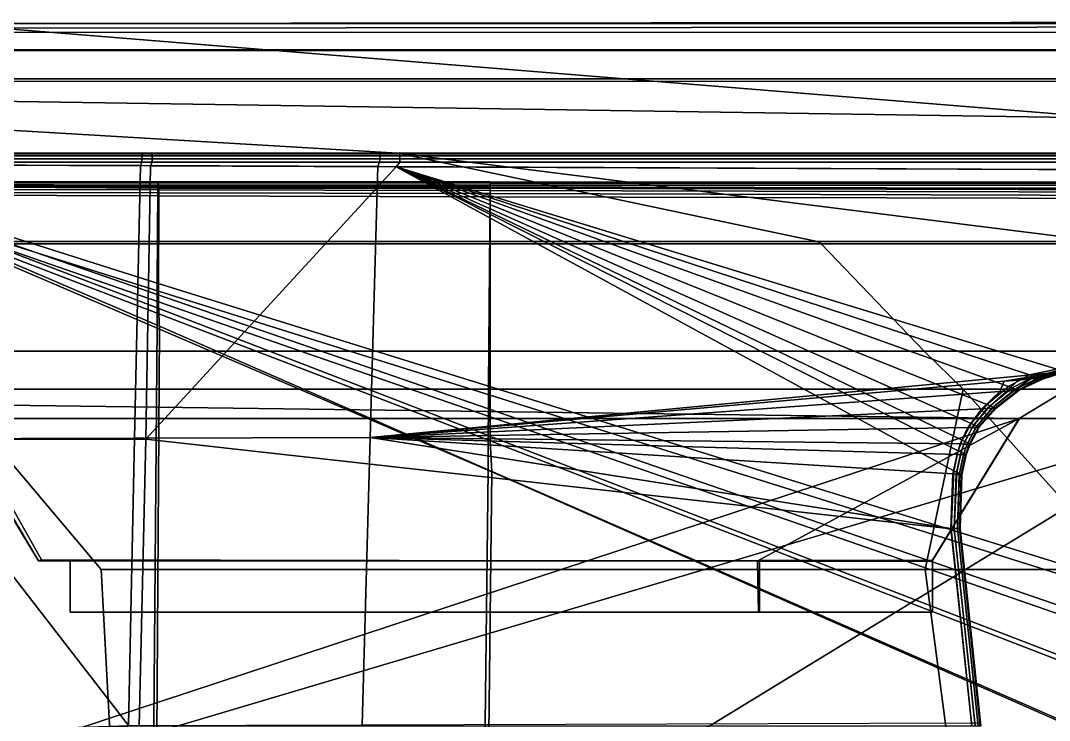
# Model space of a CAD drawing. Extents: x -11.8 to 11.8, y 0 to 23.8.
# Drawn here: x -7.56 to -1.88, y 19.83 to 23.7 of the extents above; entities that cross this region are included whole.
import ezdxf

# ---------------------------------------------------------------- set-up
doc = ezdxf.new("R2010")
doc.units = 0
doc.layers.add('SHP78CM5N_TRADECAD', color=251, linetype='CONTINUOUS')

msp = doc.modelspace()

# ---------------------------------------------------------------- linework, layer by layer
at = {"layer": 'SHP78CM5N_TRADECAD'}
for points in [[(9.8369, 23.7012, 5.777), (-10.042, 23.6824, 5.777), (-7.6757, 23.6593, 3.4718), (7.6119, 23.6737, 3.4718)], [(9.837, 23.685, 6.0174), (-10.042, 23.685, 6.0274), (-10.042, 23.6824, 5.777), (9.8369, 23.7012, 5.777)], [(-10.042, 23.685, 6.6404), (-10.042, 23.685, 6.0274), (9.837, 23.685, 6.0174), (9.837, 23.685, 6.6404)], [(-10.042, 23.685, 6.6404), (9.837, 23.685, 6.6404), (9.8368, 23.3645, 6.7713), (-9.858, 23.3655, 6.7831)], [(-7.6757, 23.6593, 3.4718), (-7.9259, 21.5796, 3.4718), (-2.0415, 21.5017, 3.4718), (0.4313, 23.0013, 3.4718)], [(-7.6757, 23.6593, 3.4718), (0.4313, 23.0013, 3.4718), (6.7714, 23.0167, 3.4718), (7.6119, 23.6737, 3.4718)], [(10.423, 23.6358, 32.5452), (10.4283, 23.379, 32.541), (-10.5863, 23.3808, 32.5485), (-10.5752, 23.6369, 32.5543)], [(10.423, 23.5386, 7.618), (10.423, 23.6358, 32.5452), (-10.5752, 23.6369, 32.5543), (-10.577, 23.5393, 7.5413)], [(-10.577, 23.5393, 7.5413), (-9.858, 23.5363, 6.7831), (9.8368, 23.5353, 6.7713), (10.423, 23.5386, 7.618)], [(-9.858, 23.5363, 6.7831), (-9.858, 23.3655, 6.7831), (9.8368, 23.3645, 6.7713), (9.8368, 23.5353, 6.7713)], [(10.4283, 23.379, 32.541), (11.2467, 23.3786, 33.4634), (-11.2232, 23.3786, 33.4634), (-10.5863, 23.3808, 32.5485)], [(11.2467, 23.3786, 33.4634), (11.2467, 22.9691, 33.4634), (-11.2232, 23.3089, 33.4634), (-11.2232, 23.3786, 33.4634)], [(11.2467, 22.9691, 33.4634), (5.4013, 22.9691, 33.0011), (-5.4744, 22.9691, 33.0011), (-11.2232, 23.3089, 33.4634)], [(-5.4744, 22.9691, 33.0011), (-9.3987, 22.9691, 33.0011), (-11.2232, 23.3089, 33.4634)], [(-8.4562, 22.4809, 33.0011), (-9.3987, 22.9691, 33.0011), (-5.4744, 22.9691, 33.0011), (-3.1571, 22.4809, 33.0011)], [(-8.1374, 22.9539, 33.7179), (-8.1357, 22.965, 33.7014), (-6.8315, 22.965, 33.7014), (-6.8305, 22.9537, 33.7179)], [(-8.1357, 22.965, 33.7014), (-8.1352, 22.9685, 33.6834), (-6.8327, 22.9685, 33.6834), (-6.8315, 22.965, 33.7014)], [(-8.1353, 22.965, 32.975), (-8.1357, 22.9539, 32.958), (-6.8865, 22.9539, 32.958), (-6.885, 22.965, 32.975)], [(-8.1352, 22.9685, 32.9934), (-8.1353, 22.965, 32.975), (-6.885, 22.965, 32.975), (-6.8836, 22.9685, 32.9934)], [(-6.8327, 22.9685, 33.6834), (-8.1352, 22.9685, 33.6834), (-8.1352, 22.9685, 32.9934), (-6.8836, 22.9685, 32.9934)], [(-5.5716, 22.9539, 32.958), (-5.5688, 22.965, 32.975), (-6.885, 22.965, 32.975), (-6.8865, 22.9539, 32.958)], [(-5.5688, 22.965, 32.975), (-5.5661, 22.9685, 32.9934), (-6.8836, 22.9685, 32.9934), (-6.885, 22.965, 32.975)], [(-5.4677, 22.9685, 33.6834), (-6.8327, 22.9685, 33.6834), (-6.8836, 22.9685, 32.9934), (-5.5661, 22.9685, 32.9934)], [(-5.4677, 22.9685, 33.6834), (-5.4653, 22.965, 33.7014), (-6.8315, 22.965, 33.7014), (-6.8327, 22.9685, 33.6834)], [(-5.4653, 22.965, 33.7014), (-5.4635, 22.9537, 33.7179), (-6.8305, 22.9537, 33.7179), (-6.8315, 22.965, 33.7014)], [(-5.5688, 22.965, 32.975), (-5.5716, 22.9539, 32.958), (-0.1642, 22.9539, 32.958), (-0.1642, 22.9647, 32.9743)], [(-5.5661, 22.9685, 32.9934), (-5.5688, 22.965, 32.975), (-0.1642, 22.9647, 32.9743), (-0.1642, 22.9685, 32.9934)], [(-5.5661, 22.9685, 32.9934), (-0.1642, 22.9685, 32.9934), (-0.1642, 22.9685, 33.6834), (-5.4677, 22.9685, 33.6834)], [(-5.4744, 22.9691, 33.0011), (-1.5938, 22.4809, 33.0011), (-3.1571, 22.4809, 33.0011)], [(5.4013, 22.9691, 33.0011), (0.0045, 22.9691, 33.0011), (-5.4744, 22.9691, 33.0011)], [(-5.4744, 22.9691, 33.0011), (0.0045, 22.9691, 33.0011), (0.0046, 22.4809, 33.0011), (-1.5938, 22.4809, 33.0011)], [(-5.4653, 22.965, 33.7014), (-5.4677, 22.9685, 33.6834), (-0.1642, 22.9685, 33.6834), (-0.1642, 22.9647, 33.7022)], [(-5.4635, 22.9537, 33.7179), (-5.4653, 22.965, 33.7014), (-0.1642, 22.9647, 33.7022), (-0.1642, 22.9537, 33.7179)], [(-2.0415, 21.5017, 3.4718), (-0.4229, 21.5017, 3.4718), (0.4313, 23.0013, 3.4718)], [(-8.1971, 22.9049, 33.7135), (-6.8396, 22.8992, 33.7135), (-6.8662, 21.3883, 33.8636), (-8.4323, 21.3841, 33.7493)], [(-6.8396, 22.8992, 33.7135), (-8.1971, 22.9049, 33.7135), (-8.1428, 22.9192, 33.7309), (-6.8304, 22.9186, 33.731)], [(-6.8959, 22.8995, 32.9434), (-8.1498, 22.9047, 32.9434), (-8.1871, 21.3893, 32.9434), (-6.9279, 21.3933, 33.1483)], [(-6.8883, 22.9185, 32.9434), (-8.137, 22.9185, 32.9434), (-8.1498, 22.9047, 32.9434), (-6.8959, 22.8995, 32.9434)], [(-8.1428, 22.9192, 33.7309), (-8.14, 22.9371, 33.7283), (-6.8301, 22.9367, 33.7283), (-6.8304, 22.9186, 33.731)], [(-8.14, 22.9371, 33.7283), (-8.1374, 22.9539, 33.7179), (-6.8305, 22.9537, 33.7179), (-6.8301, 22.9367, 33.7283)], [(-8.1363, 22.9369, 32.9469), (-8.137, 22.9185, 32.9434), (-6.8883, 22.9185, 32.9434), (-6.8877, 22.9369, 32.9469)], [(-8.1357, 22.9539, 32.958), (-8.1363, 22.9369, 32.9469), (-6.8877, 22.9369, 32.9469), (-6.8865, 22.9539, 32.958)], [(-5.5847, 22.894, 32.9434), (-6.8959, 22.8995, 32.9434), (-6.9279, 21.3933, 33.1483), (-5.6265, 21.3974, 33.2862)], [(-5.5746, 22.9185, 32.9434), (-6.8883, 22.9185, 32.9434), (-6.8959, 22.8995, 32.9434), (-5.5847, 22.894, 32.9434)], [(-5.5746, 22.9185, 32.9434), (-5.5736, 22.9369, 32.9469), (-6.8877, 22.9369, 32.9469), (-6.8883, 22.9185, 32.9434)], [(-5.5736, 22.9369, 32.9469), (-5.5716, 22.9539, 32.958), (-6.8865, 22.9539, 32.958), (-6.8877, 22.9369, 32.9469)], [(-6.8396, 22.8992, 33.7135), (-5.4825, 22.8936, 33.7135), (-6.8662, 21.3883, 33.8636)], [(-5.4825, 22.8936, 33.7135), (-6.8396, 22.8992, 33.7135), (-6.8304, 22.9186, 33.731), (-5.4633, 22.9186, 33.731)], [(-5.4635, 22.9537, 33.7179), (-5.4628, 22.9367, 33.7283), (-6.8301, 22.9367, 33.7283), (-6.8305, 22.9537, 33.7179)], [(-5.4628, 22.9367, 33.7283), (-5.4633, 22.9186, 33.731), (-6.8304, 22.9186, 33.731), (-6.8301, 22.9367, 33.7283)], [(-0.1642, 22.8714, 32.9434), (-0.1642, 22.9185, 32.9434), (-5.5746, 22.9185, 32.9434), (-5.5847, 22.894, 32.9434)], [(-5.5736, 22.9369, 32.9469), (-5.5746, 22.9185, 32.9434), (-0.1642, 22.9185, 32.9434), (-0.1642, 22.9376, 32.9472)], [(-5.5716, 22.9539, 32.958), (-5.5736, 22.9369, 32.9469), (-0.1642, 22.9376, 32.9472), (-0.1642, 22.9539, 32.958)], [(-0.1642, 22.8714, 33.7135), (-5.4825, 22.8936, 33.7135), (-5.4633, 22.9186, 33.731), (-0.1642, 22.9186, 33.731)], [(-5.4628, 22.9367, 33.7283), (-5.4635, 22.9537, 33.7179), (-0.1642, 22.9537, 33.7179), (-0.1642, 22.9375, 33.7281)], [(-5.4633, 22.9186, 33.731), (-5.4628, 22.9367, 33.7283), (-0.1642, 22.9375, 33.7281), (-0.1642, 22.9186, 33.731)], [(-2.4187, 20.8937, 34.2365), (-6.8662, 21.3883, 33.8636), (-5.4825, 22.8936, 33.7135), (-2.4023, 21.2141, 34.2202)], [(-5.5847, 22.894, 32.9434), (-5.6265, 21.3974, 33.2862), (-1.8371, 21.7562, 33.1765), (-0.1642, 22.8714, 32.9434)], [(-1.8349, 21.7755, 34.106), (-5.4825, 22.8936, 33.7135), (-0.1642, 22.8714, 33.7135), (-0.1642, 22.6211, 33.804)], [(-5.4825, 22.8936, 33.7135), (-2.3574, 21.3826, 34.2133), (-2.3787, 21.3242, 34.2156)], [(-5.4825, 22.8936, 33.7135), (-1.8349, 21.7755, 34.106), (-1.9847, 21.7432, 34.1147)], [(-5.4825, 22.8936, 33.7135), (-1.9847, 21.7432, 34.1147), (-2.1014, 21.6797, 34.1336)], [(-2.3787, 21.3242, 34.2156), (-2.4023, 21.2141, 34.2202), (-5.4825, 22.8936, 33.7135)], [(-2.1014, 21.6797, 34.1336), (-2.2203, 21.5801, 34.1639), (-5.4825, 22.8936, 33.7135)], [(-5.4825, 22.8936, 33.7135), (-2.2203, 21.5801, 34.1639), (-2.308, 21.4741, 34.1965)], [(-2.308, 21.4741, 34.1965), (-2.3574, 21.3826, 34.2133), (-5.4825, 22.8936, 33.7135)], [(-6.8035, 22.0189, 34.1343), (-8.5883, 22.7849, 33.9387), (-8.5686, 22.7856, 33.9421), (-6.8035, 22.1142, 34.1227)], [(-8.5879, 22.8097, 33.9027), (-8.5862, 22.8108, 33.8895), (-6.7974, 22.8103, 33.8838), (-6.7977, 22.8107, 33.9012)], [(-8.5669, 22.8009, 33.9223), (-8.5879, 22.8097, 33.9027), (-6.7977, 22.8107, 33.9012), (-6.7981, 22.8042, 33.9188)], [(-6.7974, 22.8103, 33.8838), (-8.5862, 22.8108, 33.8895), (-8.5817, 22.7906, 33.7703), (-6.795, 22.786, 33.7655)], [(-8.5817, 22.7906, 33.7703), (-8.5824, 22.7848, 33.7591), (-6.7946, 22.7797, 33.7505), (-6.795, 22.786, 33.7655)], [(-6.8035, 22.1142, 34.1227), (-8.5686, 22.7856, 33.9421), (-8.5334, 22.7854, 33.9436), (-6.803, 22.1879, 34.1102)], [(-8.5285, 22.7966, 33.9389), (-8.5669, 22.8009, 33.9223), (-6.7981, 22.8042, 33.9188), (-6.7984, 22.7916, 33.9326)], [(-8.4937, 22.7853, 33.9458), (-8.5285, 22.7966, 33.9389), (-6.7984, 22.7916, 33.9326), (-6.7986, 22.776, 33.9403)], [(-4.9638, 22.7911, 33.9697), (-4.9639, 22.7756, 33.9767), (-6.7986, 22.776, 33.9403), (-6.7984, 22.7916, 33.9326)], [(-4.9637, 22.8036, 33.9563), (-4.9638, 22.7911, 33.9697), (-6.7984, 22.7916, 33.9326), (-6.7981, 22.8042, 33.9188)], [(-4.9636, 22.8098, 33.9391), (-4.9637, 22.8036, 33.9563), (-6.7981, 22.8042, 33.9188), (-6.7977, 22.8107, 33.9012)], [(-4.9635, 22.8092, 33.9221), (-4.9636, 22.8098, 33.9391), (-6.7977, 22.8107, 33.9012), (-6.7974, 22.8103, 33.8838)], [(-6.795, 22.786, 33.7655), (-4.9632, 22.7819, 33.8045), (-4.9635, 22.8092, 33.9221), (-6.7974, 22.8103, 33.8838)], [(-4.9632, 22.7751, 33.7892), (-4.9632, 22.7819, 33.8045), (-6.795, 22.786, 33.7655), (-6.7946, 22.7797, 33.7505)], [(-1.3154, 22.7909, 33.9609), (-1.3154, 22.7758, 33.9682), (-4.9639, 22.7756, 33.9767), (-4.9638, 22.7911, 33.9697)], [(-1.3154, 22.8029, 33.9473), (-1.3154, 22.7909, 33.9609), (-4.9638, 22.7911, 33.9697), (-4.9637, 22.8036, 33.9563)], [(-1.3154, 22.8084, 33.93), (-1.3154, 22.8029, 33.9473), (-4.9637, 22.8036, 33.9563), (-4.9636, 22.8098, 33.9391)], [(-1.3154, 22.807, 33.9134), (-1.3154, 22.8084, 33.93), (-4.9636, 22.8098, 33.9391), (-4.9635, 22.8092, 33.9221)], [(-1.3154, 22.807, 33.9134), (-4.9635, 22.8092, 33.9221), (-4.9632, 22.7819, 33.8045), (-1.3156, 22.7737, 33.7969)], [(-6.8455, 16.9516, 34.1801), (-8.6176, 17.3422, 33.9799), (-8.5883, 22.7849, 33.9387), (-6.8035, 22.0189, 34.1343)], [(-6.7903, 21.9954, 33.9254), (-8.5803, 22.763, 33.731), (-8.5944, 17.3401, 33.7701), (-6.8231, 16.9497, 33.9702)], [(-8.5824, 22.7848, 33.7591), (-8.56, 22.7696, 33.7462), (-6.7943, 22.7668, 33.7382), (-6.7946, 22.7797, 33.7505)], [(-6.7947, 22.0804, 33.9145), (-8.5516, 22.754, 33.7337), (-8.5803, 22.763, 33.731), (-6.7903, 21.9954, 33.9254)], [(-8.56, 22.7696, 33.7462), (-8.5208, 22.7512, 33.7384), (-6.7942, 22.7499, 33.7325), (-6.7943, 22.7668, 33.7382)], [(-6.7949, 22.147, 33.9032), (-8.5507, 22.7564, 33.7334), (-8.5516, 22.754, 33.7337), (-6.7947, 22.0804, 33.9145)], [(-6.7948, 22.2066, 33.8844), (-8.4862, 22.7385, 33.7382), (-8.5507, 22.7564, 33.7334), (-6.7949, 22.147, 33.9032)], [(-6.803, 22.1879, 34.1102), (-8.5334, 22.7854, 33.9436), (-8.4937, 22.7853, 33.9458), (-6.8025, 22.2503, 34.0905)], [(-8.5208, 22.7512, 33.7384), (-8.4862, 22.7385, 33.7382), (-6.7941, 22.7337, 33.7338), (-6.7942, 22.7499, 33.7325)], [(-6.8025, 22.2503, 34.0905), (-8.4937, 22.7853, 33.9458), (-6.7986, 22.776, 33.9403)], [(-6.7941, 22.7337, 33.7338), (-8.4862, 22.7385, 33.7382), (-6.7948, 22.2066, 33.8844)], [(-6.7986, 22.776, 33.9403), (-4.9639, 22.7756, 33.9767), (-4.9722, 21.6813, 34.2471), (-6.8025, 22.2503, 34.0905)], [(-6.7948, 22.2066, 33.8844), (-4.9645, 21.631, 34.0426), (-4.9632, 22.728, 33.7714), (-6.7941, 22.7337, 33.7338)], [(-4.9631, 22.7619, 33.7767), (-4.9632, 22.7751, 33.7892), (-6.7946, 22.7797, 33.7505), (-6.7943, 22.7668, 33.7382)], [(-4.9631, 22.7448, 33.7706), (-4.9631, 22.7619, 33.7767), (-6.7943, 22.7668, 33.7382), (-6.7942, 22.7499, 33.7325)], [(-4.9632, 22.728, 33.7714), (-4.9631, 22.7448, 33.7706), (-6.7942, 22.7499, 33.7325), (-6.7941, 22.7337, 33.7338)], [(-4.9639, 22.7756, 33.9767), (-1.3154, 22.7758, 33.9682), (-1.3154, 20.5444, 34.5601), (-4.9722, 21.6813, 34.2471)], [(-1.3157, 22.7661, 33.7818), (-1.3156, 22.7737, 33.7969), (-4.9632, 22.7819, 33.8045), (-4.9632, 22.7751, 33.7892)], [(-1.3157, 22.7522, 33.7697), (-1.3157, 22.7661, 33.7818), (-4.9632, 22.7751, 33.7892), (-4.9631, 22.7619, 33.7767)], [(-1.3157, 22.7178, 33.7652), (-1.3157, 22.7348, 33.764), (-4.9631, 22.7448, 33.7706), (-4.9632, 22.728, 33.7714)], [(-1.3157, 22.7348, 33.764), (-1.3157, 22.7522, 33.7697), (-4.9631, 22.7619, 33.7767), (-4.9631, 22.7448, 33.7706)], [(-4.9645, 21.631, 34.0426), (-1.3162, 20.4837, 34.3579), (-1.3157, 22.7178, 33.7652), (-4.9632, 22.728, 33.7714)], [(-8.4562, 22.4809, 33.0011), (-3.1571, 22.4809, 33.0011), (-3.1362, 22.4677, 33.0585), (-8.4026, 22.4677, 33.0585)], [(-3.1362, 22.4677, 33.0585), (-2.5668, 21.874, 33.1998), (-8.1631, 21.874, 33.1998), (-8.4026, 22.4677, 33.0585)], [(-1.5824, 22.4677, 33.0585), (-3.1362, 22.4677, 33.0585), (-3.1571, 22.4809, 33.0011), (-1.5938, 22.4809, 33.0011)], [(-2.5668, 21.874, 33.1998), (-3.1362, 22.4677, 33.0585), (-1.5824, 22.4677, 33.0585), (-1.2943, 21.874, 33.1998)], [(-6.8025, 22.2503, 34.0905), (-4.9722, 21.6813, 34.2471), (-4.9731, 21.5565, 34.2865), (-6.803, 22.1879, 34.1102)], [(-6.803, 22.1879, 34.1102), (-4.9731, 21.5565, 34.2865), (-4.9741, 21.4091, 34.3115), (-6.8035, 22.1142, 34.1227)], [(-6.7949, 22.147, 33.9032), (-4.9648, 21.5118, 34.0802), (-4.9645, 21.631, 34.0426), (-6.7948, 22.2066, 33.8844)], [(-6.8035, 22.1142, 34.1227), (-4.9741, 21.4091, 34.3115), (-4.9741, 21.2184, 34.3348), (-6.8035, 22.0189, 34.1343)], [(-6.7947, 22.0804, 33.9145), (-4.9643, 21.3787, 34.1028), (-4.9648, 21.5118, 34.0802), (-6.7949, 22.147, 33.9032)], [(-6.7903, 21.9954, 33.9254), (-4.9556, 21.2087, 34.1246), (-4.9643, 21.3787, 34.1028), (-6.7947, 22.0804, 33.9145)], [(-6.8035, 22.0189, 34.1343), (-4.9741, 21.2184, 34.3348), (-5.0296, 16.5514, 34.3852), (-6.8455, 16.9516, 34.1801)], [(-6.8231, 16.9497, 33.9702), (-5.0081, 16.5496, 34.1752), (-4.9556, 21.2087, 34.1246), (-6.7903, 21.9954, 33.9254)], [(-7.9531, 21.664, 33.3153), (-8.1631, 21.874, 33.1998), (-2.5668, 21.874, 33.1998), (-2.3512, 21.664, 33.3153)], [(-1.1868, 21.664, 33.3153), (-2.3512, 21.664, 33.3153), (-2.5668, 21.874, 33.1998), (-1.2943, 21.874, 33.1998)], [(-1.9592, 21.7348, 34.114), (-1.9847, 21.7432, 34.1147), (-1.8349, 21.7755, 34.106), (-1.8179, 21.7703, 34.1043)], [(-1.9347, 21.7269, 34.1054), (-1.9592, 21.7348, 34.114), (-1.8179, 21.7703, 34.1043), (-1.8016, 21.7653, 34.0946)], [(-1.9184, 21.7216, 34.0901), (-1.9347, 21.7269, 34.1054), (-1.8016, 21.7653, 34.0946), (-1.7907, 21.7619, 34.0787)], [(-2.1248, 21.7083, 33.1849), (-1.8371, 21.7562, 33.1765), (-5.6265, 21.3974, 33.2862)], [(-2.1486, 21.6508, 33.1856), (-2.1248, 21.7083, 33.1849), (-5.6265, 21.3974, 33.2862)], [(-2.1486, 21.6508, 33.1856), (-2.1098, 21.6536, 33.188), (-2.0483, 21.7151, 33.1862), (-2.1248, 21.7083, 33.1849)], [(-2.1248, 21.7083, 33.1849), (-2.0483, 21.7151, 33.1862), (-1.8189, 21.7579, 33.1795), (-1.8371, 21.7562, 33.1765)], [(-2.1098, 21.6536, 33.188), (-2.0737, 21.6563, 33.1982), (-1.9771, 21.7213, 33.1953), (-2.0483, 21.7151, 33.1862)], [(-2.0804, 21.6722, 34.1326), (-2.1014, 21.6797, 34.1336), (-1.9847, 21.7432, 34.1147), (-1.9592, 21.7348, 34.114)], [(-2.0601, 21.6649, 34.1237), (-2.0804, 21.6722, 34.1326), (-1.9592, 21.7348, 34.114), (-1.9347, 21.7269, 34.1054)], [(-2.0737, 21.6563, 33.1982), (-2.0499, 21.658, 33.2145), (-1.9301, 21.7253, 33.2109), (-1.9771, 21.7213, 33.1953)], [(-2.0466, 21.6601, 34.1082), (-2.0601, 21.6649, 34.1237), (-1.9347, 21.7269, 34.1054), (-1.9184, 21.7216, 34.0901)], [(-2.0499, 21.658, 33.2145), (-2.0424, 21.6585, 33.2325), (-1.9153, 21.7265, 33.2288), (-1.9301, 21.7253, 33.2109)], [(-2.0483, 21.7151, 33.1862), (-1.9771, 21.7213, 33.1953), (-1.802, 21.7595, 33.1902), (-1.8189, 21.7579, 33.1795)], [(-2.0424, 21.6585, 34.0909), (-2.0466, 21.6601, 34.1082), (-1.9184, 21.7216, 34.0901), (-1.9133, 21.7201, 34.0729)], [(-2.0424, 21.6585, 33.2325), (-2.0424, 21.6585, 34.0909), (-1.9133, 21.7201, 34.0729), (-1.9153, 21.7265, 33.2288)], [(-1.9771, 21.7213, 33.1953), (-1.9301, 21.7253, 33.2109), (-1.7909, 21.7606, 33.2069), (-1.802, 21.7595, 33.1902)], [(-1.9301, 21.7253, 33.2109), (-1.9153, 21.7265, 33.2288), (-1.7874, 21.7609, 33.2251), (-1.7909, 21.7606, 33.2069)], [(-1.9133, 21.7201, 34.0729), (-1.9184, 21.7216, 34.0901), (-1.7907, 21.7619, 34.0787), (-1.7874, 21.7609, 34.0611)], [(-1.9153, 21.7265, 33.2288), (-1.9133, 21.7201, 34.0729), (-1.7874, 21.7609, 34.0611), (-1.7874, 21.7609, 33.2251)], [(-6.5695, 10.5575, 33.7506), (-8.1631, 5.5233, 33.2927), (-7.9531, 21.664, 33.3153), (-7.1131, 20.669, 33.3321)], [(-7.1131, 20.669, 33.3321), (-7.9531, 21.664, 33.3153), (-2.3512, 21.664, 33.3153), (-2.5611, 20.669, 33.3321)], [(-2.2484, 21.5563, 33.1886), (-2.1486, 21.6508, 33.1856), (-5.6265, 21.3974, 33.2862)], [(-4.9722, 21.6813, 34.2471), (-1.3154, 20.5444, 34.5601), (-1.3154, 20.2944, 34.639), (-4.9731, 21.5565, 34.2865)], [(-2.5611, 20.669, 33.3321), (-2.3512, 21.664, 33.3153), (-1.457, 20.669, 33.9087)], [(0.0048, 20.669, 33.9087), (-1.457, 20.669, 33.9087), (-2.3512, 21.664, 33.3153), (-1.1868, 21.664, 33.3153)], [(-2.1098, 21.6536, 33.188), (-2.1486, 21.6508, 33.1856), (-2.2484, 21.5563, 33.1886), (-2.2198, 21.5576, 33.1913)], [(-2.1014, 21.6797, 34.1336), (-2.0804, 21.6722, 34.1326), (-2.2025, 21.573, 34.1627), (-2.2203, 21.5801, 34.1639)], [(-2.0737, 21.6563, 33.1982), (-2.1098, 21.6536, 33.188), (-2.2198, 21.5576, 33.1913), (-2.1932, 21.5589, 33.2017)], [(-2.0804, 21.6722, 34.1326), (-2.0601, 21.6649, 34.1237), (-2.1853, 21.566, 34.1536), (-2.2025, 21.573, 34.1627)], [(-2.0499, 21.658, 33.2145), (-2.0737, 21.6563, 33.1982), (-2.1932, 21.5589, 33.2017), (-2.1757, 21.5597, 33.2182)], [(-2.0601, 21.6649, 34.1237), (-2.0466, 21.6601, 34.1082), (-2.1738, 21.5614, 34.1381), (-2.1853, 21.566, 34.1536)], [(-2.0424, 21.6585, 33.2325), (-2.0499, 21.658, 33.2145), (-2.1757, 21.5597, 33.2182), (-2.1702, 21.56, 33.2363)], [(-2.0466, 21.6601, 34.1082), (-2.0424, 21.6585, 34.0909), (-2.1702, 21.56, 34.1208), (-2.1738, 21.5614, 34.1381)], [(-2.1702, 21.56, 33.2363), (-2.1702, 21.56, 34.1208), (-2.0424, 21.6585, 34.0909), (-2.0424, 21.6585, 33.2325)], [(-4.9648, 21.5118, 34.0802), (-1.314, 20.2447, 34.4333), (-1.3162, 20.4837, 34.3579), (-4.9645, 21.631, 34.0426)], [(-7.9234, 21.5029, 2.6855), (-7.4577, 20.7154, 0.7049), (-7.4413, 20.7222, 3.4718), (-7.9259, 21.5796, 3.4718)], [(-7.9259, 21.5796, 3.4718), (-7.4413, 20.7222, 3.4718), (-3.4889, 20.7151, 3.4718), (-2.0415, 21.5017, 3.4718)], [(-5.6265, 21.3974, 33.2862), (-2.3251, 21.4528, 33.1909), (-2.2484, 21.5563, 33.1886)], [(-4.9731, 21.5565, 34.2865), (-1.3154, 20.2944, 34.639), (-1.3154, 19.9989, 34.6711), (-4.9741, 21.4091, 34.3115)], [(-2.3251, 21.4528, 33.1909), (-2.3024, 21.4532, 33.1937), (-2.2198, 21.5576, 33.1913), (-2.2484, 21.5563, 33.1886)], [(-2.2203, 21.5801, 34.1639), (-2.2025, 21.573, 34.1627), (-2.292, 21.4669, 34.1954), (-2.308, 21.4741, 34.1965)], [(-2.3024, 21.4532, 33.1937), (-2.2812, 21.4535, 33.2043), (-2.1932, 21.5589, 33.2017), (-2.2198, 21.5576, 33.1913)], [(-2.2025, 21.573, 34.1627), (-2.1853, 21.566, 34.1536), (-2.2765, 21.46, 34.1863), (-2.292, 21.4669, 34.1954)], [(-2.2812, 21.4535, 33.2043), (-2.2672, 21.4538, 33.2209), (-2.1757, 21.5597, 33.2182), (-2.1932, 21.5589, 33.2017)], [(-2.1853, 21.566, 34.1536), (-2.1738, 21.5614, 34.1381), (-2.2661, 21.4553, 34.1707), (-2.2765, 21.46, 34.1863)], [(-2.2672, 21.4538, 33.2209), (-2.2628, 21.4538, 33.2391), (-2.1702, 21.56, 33.2363), (-2.1757, 21.5597, 33.2182)], [(-2.1738, 21.5614, 34.1381), (-2.1702, 21.56, 34.1208), (-2.2628, 21.4538, 34.1534), (-2.2661, 21.4553, 34.1707)], [(-2.2628, 21.4538, 33.2391), (-2.2628, 21.4538, 34.1534), (-2.1702, 21.56, 34.1208), (-2.1702, 21.56, 33.2363)], [(-0.9744, 21.5017, 0.042), (-11.8433, 14.8549, 0.0397), (10.8391, 12.2355, 0.0397), (0.464, 21.5017, 0.0422)], [(-0.9744, 21.5017, 0.042), (-11.8433, 18.2724, 0.0397), (-11.8433, 14.8549, 0.0397)], [(-2.0409, 21.5017, 0.0417), (-11.8433, 18.2724, 0.0397), (-0.9744, 21.5017, 0.042)], [(-2.0409, 21.5017, 0.0417), (-7.9541, 21.5017, 0.0404), (-11.8433, 18.2724, 0.0397)], [(-2.0409, 21.5017, 0.0417), (-2.0411, 21.5017, 0.7032), (-7.9343, 21.502, 0.7046), (-7.9541, 21.5017, 0.0404)], [(-7.9234, 21.5029, 2.6855), (-7.9343, 21.502, 0.7046), (-7.4577, 20.7154, 0.7049)], [(-7.4577, 20.7154, 0.7049), (-7.9343, 21.502, 0.7046), (-2.0411, 21.5017, 0.7032), (-2.5213, 20.7188, 0.7048)], [(-4.9643, 21.3787, 34.1028), (-1.3105, 19.9684, 34.4803), (-1.314, 20.2447, 34.4333), (-4.9648, 21.5118, 34.0802)], [(-3.4889, 20.7151, 3.4718), (-2.5242, 20.7144, 3.4718), (-2.0415, 21.5017, 3.4718)], [(-2.5214, 20.7189, 1.8227), (-2.0411, 21.5017, 0.7032), (-2.0415, 21.5017, 3.4718), (-2.5242, 20.7144, 3.4718)], [(-2.0411, 21.5017, 0.7032), (-2.5214, 20.7189, 1.8227), (-2.5213, 20.7188, 0.9284)], [(-2.5213, 20.7188, 0.7048), (-2.0411, 21.5017, 0.7032), (-2.5213, 20.7188, 0.9284)], [(0.4204, 21.5017, 1.4877), (-0.4229, 21.5017, 3.4718), (-2.0415, 21.5017, 3.4718), (-1.0018, 21.5017, 1.5118)], [(-1.0018, 21.5017, 1.5118), (-2.0415, 21.5017, 3.4718), (-2.0411, 21.5017, 0.7032), (-0.99, 21.5017, 0.7023)], [(-0.9744, 21.5017, 0.042), (-0.99, 21.5017, 0.7023), (-2.0411, 21.5017, 0.7032), (-2.0409, 21.5017, 0.0417)], [(-5.6265, 21.3974, 33.2862), (-2.3676, 21.3616, 33.1922), (-2.3251, 21.4528, 33.1909)], [(-2.3024, 21.4532, 33.1937), (-2.3251, 21.4528, 33.1909), (-2.3676, 21.3616, 33.1922), (-2.3476, 21.3614, 33.1951)], [(-2.3416, 21.3749, 34.2122), (-2.3574, 21.3826, 34.2133), (-2.308, 21.4741, 34.1965), (-2.292, 21.4669, 34.1954)], [(-2.2812, 21.4535, 33.2043), (-2.3024, 21.4532, 33.1937), (-2.3476, 21.3614, 33.1951), (-2.3289, 21.3612, 33.2058)], [(-2.3263, 21.3675, 34.2031), (-2.3416, 21.3749, 34.2122), (-2.292, 21.4669, 34.1954), (-2.2765, 21.46, 34.1863)], [(-2.2672, 21.4538, 33.2209), (-2.2812, 21.4535, 33.2043), (-2.3289, 21.3612, 33.2058), (-2.3167, 21.3611, 33.2224)], [(-2.316, 21.3626, 34.1876), (-2.3263, 21.3675, 34.2031), (-2.2765, 21.46, 34.1863), (-2.2661, 21.4553, 34.1707)], [(-2.2628, 21.4538, 33.2391), (-2.2672, 21.4538, 33.2209), (-2.3167, 21.3611, 33.2224), (-2.3128, 21.361, 33.2406)], [(-2.3128, 21.361, 34.1704), (-2.316, 21.3626, 34.1876), (-2.2661, 21.4553, 34.1707), (-2.2628, 21.4538, 34.1534)], [(-2.2628, 21.4538, 34.1534), (-2.2628, 21.4538, 33.2391), (-2.3128, 21.361, 33.2406), (-2.3128, 21.361, 34.1704)], [(-6.9617, 19.8065, 33.2468), (-8.1871, 21.3893, 32.9434), (-8.627, 19.8508, 32.9503), (-8.6272, 19.751, 32.9483)], [(-6.9027, 19.8016, 33.9119), (-8.6272, 19.7516, 33.7387), (-8.4323, 21.3841, 33.7493), (-6.8662, 21.3883, 33.8636)], [(-6.9617, 19.8065, 33.2468), (-6.9279, 21.3933, 33.1483), (-8.1871, 21.3893, 32.9434)], [(-6.9617, 19.8065, 33.2468), (-5.6708, 19.8107, 33.2889), (-5.6265, 21.3974, 33.2862), (-6.9279, 21.3933, 33.1483)], [(-2.4187, 20.8937, 34.2365), (-2.3036, 19.8016, 34.2707), (-6.9027, 19.8016, 33.9119), (-6.8662, 21.3883, 33.8636)], [(-2.4188, 20.8939, 33.3023), (-5.6265, 21.3974, 33.2862), (-5.6708, 19.8107, 33.2889), (-2.3055, 19.8215, 33.658)], [(-2.4087, 21.1968, 33.2078), (-2.3845, 21.3033, 33.1927), (-5.6265, 21.3974, 33.2862)], [(-5.6265, 21.3974, 33.2862), (-2.3845, 21.3033, 33.1927), (-2.3676, 21.3616, 33.1922)], [(-2.4087, 21.1968, 33.2078), (-5.6265, 21.3974, 33.2862), (-2.4188, 20.8939, 33.3023)], [(-4.9741, 21.2184, 34.3348), (-4.9741, 21.4091, 34.3115), (-1.3154, 19.9989, 34.6711), (-1.3154, 19.6175, 34.6716)], [(-4.9643, 21.3787, 34.1028), (-4.9556, 21.2087, 34.1246), (-1.3071, 19.6043, 34.5249), (-1.3105, 19.9684, 34.4803)], [(-2.3574, 21.3826, 34.2133), (-2.3416, 21.3749, 34.2122), (-2.3631, 21.3163, 34.2146), (-2.3787, 21.3242, 34.2156)], [(-2.3416, 21.3749, 34.2122), (-2.3263, 21.3675, 34.2031), (-2.3479, 21.3086, 34.2055), (-2.3631, 21.3163, 34.2146)], [(-2.3263, 21.3675, 34.2031), (-2.316, 21.3626, 34.1876), (-2.3377, 21.3034, 34.1899), (-2.3479, 21.3086, 34.2055)], [(-2.387, 21.2057, 34.2192), (-2.4023, 21.2141, 34.2202), (-2.3787, 21.3242, 34.2156), (-2.3631, 21.3163, 34.2146)], [(-2.372, 21.1975, 34.2101), (-2.387, 21.2057, 34.2192), (-2.3631, 21.3163, 34.2146), (-2.3479, 21.3086, 34.2055)], [(-2.3845, 21.3033, 33.1927), (-2.3663, 21.3028, 33.1957), (-2.3476, 21.3614, 33.1951), (-2.3676, 21.3616, 33.1922)], [(-2.362, 21.1921, 34.1946), (-2.372, 21.1975, 34.2101), (-2.3479, 21.3086, 34.2055), (-2.3377, 21.3034, 34.1899)], [(-2.3663, 21.3028, 33.1957), (-2.3493, 21.3023, 33.2064), (-2.3289, 21.3612, 33.2058), (-2.3476, 21.3614, 33.1951)], [(-2.3493, 21.3023, 33.2064), (-2.3381, 21.3019, 33.2231), (-2.3167, 21.3611, 33.2224), (-2.3289, 21.3612, 33.2058)], [(-2.3381, 21.3019, 33.2231), (-2.3346, 21.3018, 33.2413), (-2.3128, 21.361, 33.2406), (-2.3167, 21.3611, 33.2224)], [(-2.316, 21.3626, 34.1876), (-2.3128, 21.361, 34.1704), (-2.3346, 21.3018, 34.1728), (-2.3377, 21.3034, 34.1899)], [(-2.3346, 21.3018, 33.2413), (-2.3346, 21.3018, 34.1728), (-2.3128, 21.361, 34.1704), (-2.3128, 21.361, 33.2406)], [(-2.3663, 21.3028, 33.1957), (-2.3845, 21.3033, 33.1927), (-2.4087, 21.1968, 33.2078), (-2.3904, 21.1944, 33.2113)], [(-2.3493, 21.3023, 33.2064), (-2.3663, 21.3028, 33.1957), (-2.3904, 21.1944, 33.2113), (-2.3735, 21.1923, 33.2226)], [(-2.3381, 21.3019, 33.2231), (-2.3493, 21.3023, 33.2064), (-2.3735, 21.1923, 33.2226), (-2.3624, 21.1908, 33.24)], [(-2.3346, 21.3018, 33.2413), (-2.3381, 21.3019, 33.2231), (-2.3624, 21.1908, 33.24), (-2.3589, 21.1904, 33.2589)], [(-2.3589, 21.1904, 34.1774), (-2.362, 21.1921, 34.1946), (-2.3377, 21.3034, 34.1899), (-2.3346, 21.3018, 34.1728)], [(-2.3589, 21.1904, 34.1774), (-2.3346, 21.3018, 34.1728), (-2.3346, 21.3018, 33.2413), (-2.3589, 21.1904, 33.2589)], [(-1.398, 15.7509, 34.6756), (-5.0296, 16.5514, 34.3852), (-4.9741, 21.2184, 34.3348), (-1.3154, 19.6175, 34.6716)], [(-5.0081, 16.5496, 34.1752), (-1.3847, 15.7499, 34.525), (-1.3071, 19.6043, 34.5249), (-4.9556, 21.2087, 34.1246)], [(-2.4188, 20.8939, 33.3023), (-2.4004, 20.8945, 33.3059), (-2.3904, 21.1944, 33.2113), (-2.4087, 21.1968, 33.2078)], [(-2.4023, 21.2141, 34.2202), (-2.387, 21.2057, 34.2192), (-2.4006, 20.8944, 34.2342), (-2.4187, 20.8937, 34.2365)], [(-2.387, 21.2057, 34.2192), (-2.372, 21.1975, 34.2101), (-2.3836, 20.8951, 34.2241), (-2.4006, 20.8944, 34.2342)], [(-2.372, 21.1975, 34.2101), (-2.362, 21.1921, 34.1946), (-2.3723, 20.8955, 34.2079), (-2.3836, 20.8951, 34.2241)], [(-2.4004, 20.8945, 33.3059), (-2.3834, 20.8951, 33.3175), (-2.3735, 21.1923, 33.2226), (-2.3904, 21.1944, 33.2113)], [(-2.3834, 20.8951, 33.3175), (-2.3722, 20.8955, 33.3353), (-2.3624, 21.1908, 33.24), (-2.3735, 21.1923, 33.2226)], [(-2.362, 21.1921, 34.1946), (-2.3589, 21.1904, 34.1774), (-2.3687, 20.8956, 34.19), (-2.3723, 20.8955, 34.2079)], [(-2.3722, 20.8955, 33.3353), (-2.3687, 20.8956, 33.3547), (-2.3589, 21.1904, 33.2589), (-2.3624, 21.1908, 33.24)], [(-2.3589, 21.1904, 34.1774), (-2.3589, 21.1904, 33.2589), (-2.3687, 20.8956, 33.3547), (-2.3687, 20.8956, 34.19)], [(-2.4004, 20.8945, 33.3059), (-2.4188, 20.8939, 33.3023), (-2.3055, 19.8215, 33.658), (-2.2867, 19.8215, 33.6637)], [(-2.2856, 19.8017, 34.2684), (-2.3036, 19.8016, 34.2707), (-2.4187, 20.8937, 34.2365), (-2.4006, 20.8944, 34.2342)], [(-2.2686, 19.8021, 34.2582), (-2.2856, 19.8017, 34.2684), (-2.4006, 20.8944, 34.2342), (-2.3836, 20.8951, 34.2241)], [(-2.3834, 20.8951, 33.3175), (-2.4004, 20.8945, 33.3059), (-2.2867, 19.8215, 33.6637), (-2.27, 19.8211, 33.6767)], [(-2.2574, 19.8027, 34.2419), (-2.2686, 19.8021, 34.2582), (-2.3836, 20.8951, 34.2241), (-2.3723, 20.8955, 34.2079)], [(-2.3722, 20.8955, 33.3353), (-2.3834, 20.8951, 33.3175), (-2.27, 19.8211, 33.6767), (-2.2591, 19.8206, 33.6952)], [(-2.2539, 19.8033, 34.224), (-2.2574, 19.8027, 34.2419), (-2.3723, 20.8955, 34.2079), (-2.3687, 20.8956, 34.19)], [(-2.3687, 20.8956, 33.3547), (-2.3722, 20.8955, 33.3353), (-2.2591, 19.8206, 33.6952), (-2.2556, 19.8199, 33.7152)], [(-2.3687, 20.8956, 34.19), (-2.3687, 20.8956, 33.3547), (-2.2556, 19.8199, 33.7152), (-2.2539, 19.8033, 34.224)], [(-7.4413, 20.7222, 3.4718), (-7.4577, 20.7154, 0.7049), (-7.2835, 20.7162, 0.9284), (-7.2835, 20.7162, 3.2157)], [(-2.5213, 20.7188, 0.7048), (-2.5213, 20.7188, 0.9284), (-7.2835, 20.7162, 0.9284), (-7.4577, 20.7154, 0.7049)], [(-3.4867, 20.7157, 3.1812), (-3.4889, 20.7151, 3.4718), (-7.4413, 20.7222, 3.4718), (-7.2835, 20.7162, 3.2157)], [(-7.2835, 20.4321, 0.9284), (-7.2835, 20.7162, 0.9284), (-2.5213, 20.7188, 0.9284), (-2.5209, 20.4321, 0.9284)], [(-7.2835, 20.7162, 3.2157), (-7.2835, 20.7162, 0.9284), (-7.2835, 20.4321, 0.9284), (-7.2835, 20.4321, 3.2157)], [(-3.4826, 20.4321, 3.2205), (-3.4867, 20.7157, 3.1812), (-7.2835, 20.7162, 3.2157), (-7.2835, 20.4321, 3.2157)], [(-3.4867, 20.7157, 3.1812), (-2.5242, 20.7144, 3.4718), (-3.4889, 20.7151, 3.4718)], [(-2.5214, 20.7189, 1.8227), (-2.5242, 20.7144, 3.4718), (-3.4867, 20.7157, 3.1812), (-3.4763, 20.7186, 1.8227)], [(-3.4763, 20.4321, 1.8227), (-3.4763, 20.7186, 1.8227), (-3.4867, 20.7157, 3.1812), (-3.4826, 20.4321, 3.2205)], [(-2.5209, 20.4321, 1.8227), (-2.5214, 20.7189, 1.8227), (-3.4763, 20.7186, 1.8227), (-3.4763, 20.4321, 1.8227)], [(-2.5209, 20.4321, 0.9284), (-2.5213, 20.7188, 0.9284), (-2.5214, 20.7189, 1.8227), (-2.5209, 20.4321, 1.8227)], [(-6.5695, 10.5575, 33.7506), (-7.1131, 20.669, 33.3321), (-2.5611, 20.669, 33.3321), (-1.3123, 11.1622, 34.2357)], [(-1.3123, 11.1622, 34.2357), (-2.5611, 20.669, 33.3321), (-1.457, 20.669, 33.9087)], [(-2.5209, 20.4321, 0.9284), (-2.5209, 20.4321, 1.8227), (-3.4763, 20.4321, 1.8227), (-7.2835, 20.4321, 0.9284)], [(-3.4763, 20.4321, 1.8227), (-3.4826, 20.4321, 3.2205), (-7.2835, 20.4321, 3.2205), (-7.2835, 20.4321, 0.9284)]]:
    msp.add_3dface(points, dxfattribs=at)

doc.saveas('drawing.dxf')
